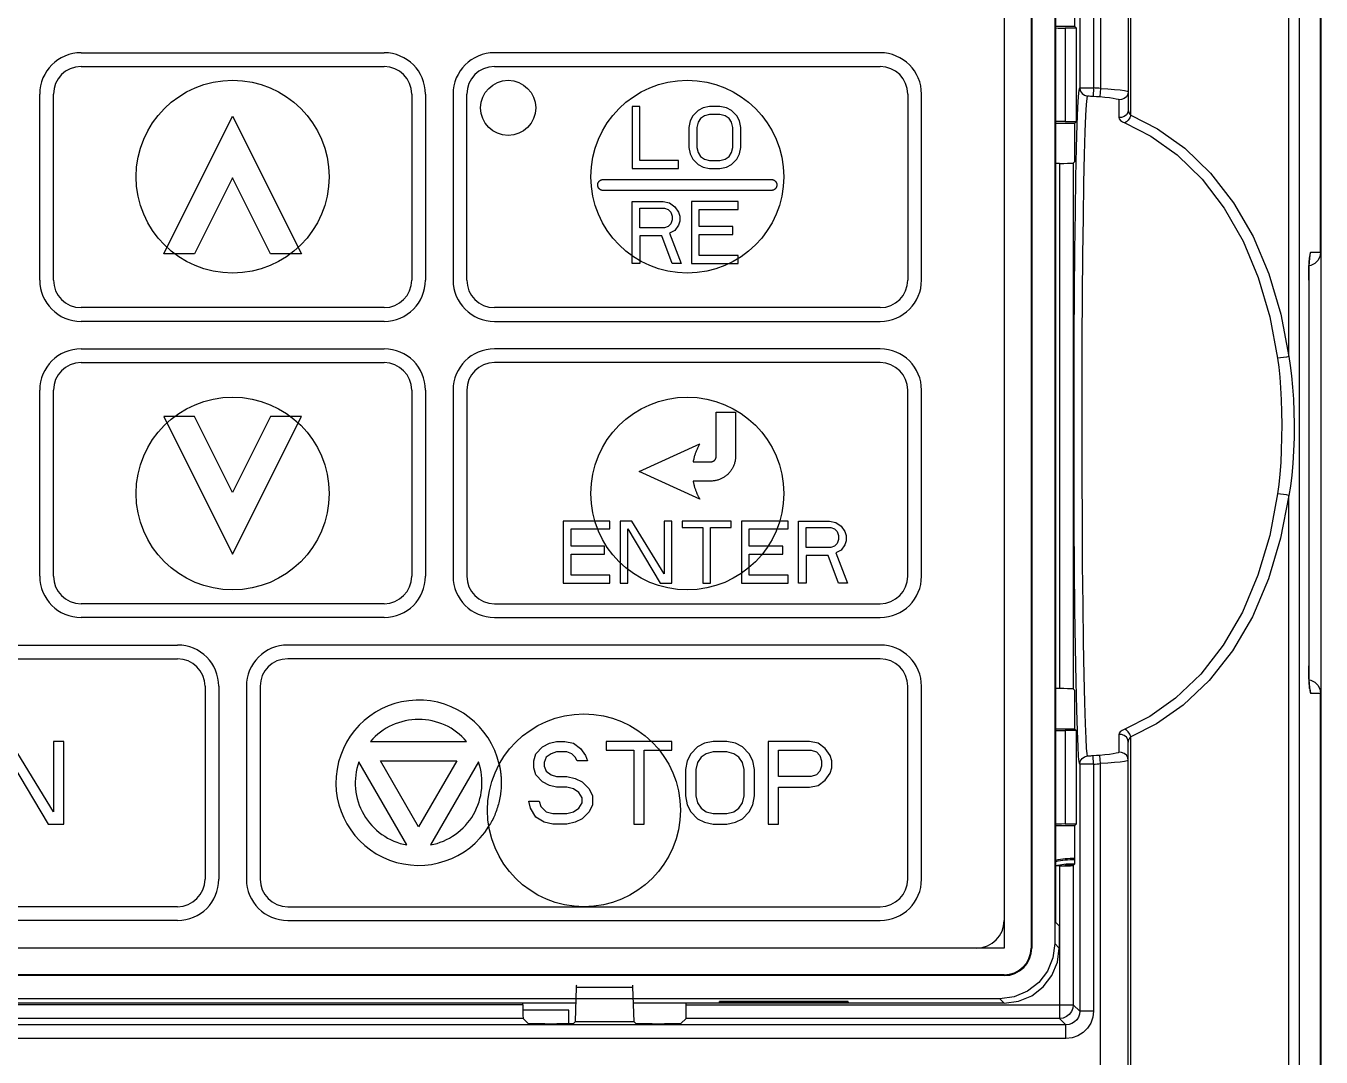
# Model space of a CAD drawing. Header units: inches. Extents: x 187 to 137830, y 99 to 66837.
# Drawn here: x 3215.18 to 3258.42, y 27709.69 to 27744.13 of the extents above; entities that cross this region are included whole.
import ezdxf

# ---------------------------------------------------------------- set-up
doc = ezdxf.new("R2010")
doc.units = ezdxf.units.IN
doc.header["$MEASUREMENT"] = 0
doc.layers.add('ALL_CURVE', color=7, linetype='Continuous')

msp = doc.modelspace()

# ---------------------------------------------------------------- linework, layer by layer
at = {"color": 7, "linetype": 'Continuous'}
for p, q in [((3258.399, 27736.566), (3258.399, 27792.725)), ((3258.423, 27588.446), (3258.423, 27792.725)), ((3247.843, 27792.456), (3247.843, 27713.336)), ((3248.739, 27792.456), (3248.739, 27713.336)), ((3248.763, 27792.456), (3248.763, 27713.336)), ((3249.535, 27792.309), (3249.535, 27713.484)), ((3250.364, 27792.41), (3250.364, 27742.066)), ((3250.824, 27792.41), (3250.824, 27742.062)), ((3251.063, 27792.41), (3251.063, 27742.046)), ((3251.983, 27792.41), (3251.983, 27741.327)), ((3252.067, 27741.148), (3252.067, 27792.381)), ((3257.346, 27733.094), (3257.346, 27784.406)), ((3257.702, 27682.746), (3257.702, 27784.406)), ((3249.561, 27747.435), (3249.561, 27714.198)), ((3250.204, 27744.11), (3250.204, 27745.397)), ((3250.204, 27744.11), (3249.561, 27744.11)), ((3250.204, 27744.11), (3250.252, 27744.062)), ((3249.873, 27744.062), (3249.873, 27740.939)), ((3250.252, 27744.062), (3249.873, 27744.062)), ((3250.252, 27740.939), (3250.252, 27744.062)), ((3250.824, 27742.062), (3250.808, 27741.787)), ((3251.063, 27742.046), (3251.04, 27741.771)), ((3251.668, 27741.668), (3251.668, 27741.07)), ((3249.561, 27740.89), (3250.204, 27740.89)), ((3249.873, 27740.939), (3250.252, 27740.939)), ((3250.204, 27740.89), (3250.252, 27740.939)), ((3250.204, 27739.604), (3250.204, 27740.89)), ((3249.691, 27739.543), (3249.561, 27739.543)), ((3249.691, 27739.543), (3249.691, 27721.998)), ((3250.151, 27739.55), (3250.204, 27739.604)), ((3250.151, 27739.55), (3250.151, 27721.99)), ((3258.423, 27737.486), (3258.399, 27737.485)), ((3258.399, 27736.566), (3258.074, 27736.566)), ((3258.025, 27736.248), (3258.017, 27736.104)), ((3258.009, 27735.646), (3258.009, 27722.766)), ((3258.009, 27735.646), (3258.009, 27722.766)), ((3258.009, 27735.646), (3258.009, 27735.646)), ((3257.346, 27682.746), (3257.346, 27728.447)), ((3258.009, 27722.766), (3258.009, 27722.766)), ((3258.017, 27722.306), (3258.025, 27722.164)), ((3249.691, 27721.998), (3249.561, 27721.998)), ((3250.151, 27721.99), (3250.126, 27721.993)), ((3250.204, 27721.937), (3250.151, 27721.99)), ((3250.204, 27720.65), (3250.204, 27721.937)), ((3258.074, 27721.846), (3258.399, 27721.846)), ((3258.399, 27682.746), (3258.399, 27721.846)), ((3258.423, 27720.926), (3258.399, 27720.928)), ((3250.204, 27720.65), (3249.561, 27720.65)), ((3249.873, 27720.602), (3249.873, 27717.479)), ((3250.252, 27720.602), (3249.873, 27720.602)), ((3250.204, 27720.65), (3250.252, 27720.602)), ((3250.252, 27717.479), (3250.252, 27720.602)), ((3251.668, 27720.471), (3251.668, 27719.873)), ((3252.067, 27682.746), (3252.067, 27720.393)), ((3251.983, 27682.746), (3251.983, 27720.214)), ((3250.364, 27719.475), (3250.364, 27711.229)), ((3250.824, 27719.478), (3250.808, 27719.754)), ((3250.824, 27719.478), (3250.824, 27711.229)), ((3251.063, 27719.495), (3251.04, 27719.77)), ((3251.063, 27682.32), (3251.063, 27719.495)), ((3249.561, 27717.43), (3250.204, 27717.43)), ((3249.873, 27717.479), (3250.252, 27717.479)), ((3250.204, 27717.43), (3250.252, 27717.479)), ((3250.204, 27716.144), (3250.204, 27717.43)), ((3249.691, 27716.083), (3249.561, 27716.083)), ((3249.691, 27716.083), (3249.691, 27710.983)), ((3250.151, 27716.09), (3250.204, 27716.144)), ((3250.151, 27716.09), (3250.151, 27711.442)), ((3249.683, 27714.076), (3249.561, 27714.198)), ((3249.683, 27714.076), (3249.683, 27713.336)), ((3249.683, 27713.336), (3249.535, 27713.484)), ((3247.843, 27713.336), (3196.323, 27713.336)), ((3248.739, 27713.336), (3248.763, 27713.336)), ((3247.843, 27712.441), (3196.323, 27712.441)), ((3247.843, 27712.416), (3196.323, 27712.416)), ((3247.843, 27712.416), (3247.843, 27712.441)), ((3233.531, 27710.878), (3233.566, 27712.033)), ((3233.566, 27712.033), (3235.439, 27712.033)), ((3235.439, 27712.033), (3235.474, 27710.878)), ((3247.695, 27711.644), (3196.47, 27711.644)), ((3210.615, 27711.5), (3233.55, 27711.5)), ((3231.775, 27711.442), (3212.391, 27711.442)), ((3231.775, 27711.442), (3231.775, 27711.5)), ((3233.307, 27711.266), (3231.775, 27711.266)), ((3233.307, 27710.804), (3233.307, 27711.266)), ((3235.455, 27711.5), (3245.628, 27711.5)), ((3237.231, 27711.442), (3237.231, 27711.5)), ((3237.231, 27711.442), (3250.151, 27711.442)), ((3238.333, 27711.512), (3238.337, 27711.554)), ((3242.632, 27711.512), (3238.333, 27711.512)), ((3242.63, 27711.554), (3238.335, 27711.554)), ((3242.628, 27711.554), (3242.632, 27711.512)), ((3245.631, 27711.496), (3245.631, 27711.5)), ((3247.843, 27711.496), (3245.631, 27711.496)), ((3247.695, 27711.644), (3247.843, 27711.496)), ((3250.364, 27711.229), (3250.151, 27711.442)), ((3250.824, 27711.229), (3250.364, 27711.229)), ((3231.783, 27710.983), (3212.383, 27710.983)), ((3231.955, 27710.81), (3231.783, 27710.983)), ((3232.507, 27710.801), (3232.912, 27710.801)), ((3233.531, 27710.878), (3233.464, 27710.81)), ((3233.531, 27710.878), (3235.474, 27710.878)), ((3235.542, 27710.81), (3235.474, 27710.878)), ((3236.094, 27710.801), (3236.499, 27710.801)), ((3237.223, 27710.983), (3237.05, 27710.81)), ((3249.691, 27710.983), (3237.223, 27710.983)), ((3249.904, 27710.769), (3249.691, 27710.983)), ((3249.904, 27710.769), (3192.881, 27710.769)), ((3249.904, 27710.309), (3249.904, 27710.769)), ((3249.904, 27710.309), (3192.881, 27710.309))]:
    msp.add_line(p, q, dxfattribs=at)
for points in [[(3249.561, 27744.064), (3249.643, 27744.063), (3249.754, 27744.063), (3249.873, 27744.062)], [(3250.283, 27740.841), (3250.305, 27741.404), (3250.327, 27741.773), (3250.347, 27741.982), (3250.364, 27742.066)], [(3250.364, 27742.066), (3250.382, 27742.068), (3250.429, 27742.068), (3250.502, 27742.068), (3250.597, 27742.067), (3250.707, 27742.065), (3250.824, 27742.062)], [(3250.364, 27742.066), (3250.384, 27741.964), (3250.441, 27741.876), (3250.526, 27741.815), (3250.628, 27741.791)], [(3251.063, 27742.046), (3251.301, 27742.03), (3251.522, 27742.012), (3251.713, 27741.993), (3251.859, 27741.974), (3251.951, 27741.956), (3251.983, 27741.94)], [(3251.983, 27741.94), (3251.967, 27741.848), (3251.921, 27741.766), (3251.85, 27741.705), (3251.762, 27741.671), (3251.668, 27741.668)], [(3250.628, 27719.75), (3250.612, 27719.825), (3250.594, 27720.006), (3250.574, 27720.329), (3250.553, 27720.828), (3250.531, 27721.531), (3250.509, 27722.451), (3250.49, 27723.555), (3250.474, 27724.793), (3250.461, 27726.138), (3250.452, 27727.576), (3250.446, 27729.079), (3250.443, 27730.614), (3250.445, 27732.152), (3250.45, 27733.664), (3250.459, 27735.118), (3250.471, 27736.485), (3250.487, 27737.744), (3250.505, 27738.877), (3250.526, 27739.839), (3250.548, 27740.595), (3250.57, 27741.144), (3250.592, 27741.505), (3250.611, 27741.708), (3250.628, 27741.791)], [(3250.628, 27741.791), (3250.635, 27741.792), (3250.653, 27741.793), (3250.682, 27741.793), (3250.719, 27741.791), (3250.762, 27741.79), (3250.808, 27741.787)], [(3250.808, 27741.787), (3250.924, 27741.779), (3251.04, 27741.771)], [(3251.04, 27741.771), (3251.203, 27741.756), (3251.354, 27741.738), (3251.484, 27741.719), (3251.584, 27741.7), (3251.647, 27741.683), (3251.668, 27741.668)], [(3251.983, 27741.327), (3251.967, 27741.24), (3251.921, 27741.163), (3251.85, 27741.105), (3251.762, 27741.073), (3251.668, 27741.07)], [(3251.668, 27741.07), (3251.684, 27741.025), (3251.729, 27740.978), (3251.795, 27740.933), (3251.874, 27740.895)], [(3252.067, 27741.148), (3252.032, 27741.062), (3251.985, 27740.986), (3251.93, 27740.928), (3251.874, 27740.895)], [(3251.983, 27741.327), (3251.989, 27741.281), (3252.007, 27741.233), (3252.035, 27741.187), (3252.067, 27741.148)], [(3252.067, 27741.148), (3252.963, 27740.691), (3253.873, 27740.048), (3254.735, 27739.218), (3255.5, 27738.228), (3256.15, 27737.098), (3256.677, 27735.849), (3257.076, 27734.504), (3257.346, 27733.094)], [(3249.873, 27740.939), (3249.754, 27740.938), (3249.643, 27740.938), (3249.561, 27740.936)], [(3250.287, 27720.58), (3250.264, 27721.3), (3250.243, 27722.242), (3250.223, 27723.375), (3250.206, 27724.643), (3250.193, 27726.022), (3250.183, 27727.496), (3250.177, 27729.037), (3250.175, 27730.61), (3250.176, 27732.187), (3250.182, 27733.736), (3250.191, 27735.227), (3250.203, 27736.628), (3250.219, 27737.919), (3250.238, 27739.08), (3250.26, 27740.066), (3250.283, 27740.841)], [(3251.874, 27740.895), (3252.739, 27740.449), (3253.617, 27739.822), (3254.45, 27739.012), (3255.188, 27738.047), (3255.816, 27736.944), (3256.325, 27735.725), (3256.711, 27734.413), (3256.971, 27733.037)], [(3249.691, 27739.543), (3249.831, 27739.543), (3249.958, 27739.544), (3250.06, 27739.546), (3250.126, 27739.548), (3250.151, 27739.55)], [(3258.009, 27735.646), (3258.01, 27735.814), (3258.013, 27735.958), (3258.018, 27736.083), (3258.022, 27736.189), (3258.028, 27736.274), (3258.033, 27736.34), (3258.038, 27736.388), (3258.042, 27736.416), (3258.043, 27736.423)], [(3258.399, 27736.566), (3258.376, 27736.424), (3258.311, 27736.296), (3258.209, 27736.194), (3258.08, 27736.129), (3258.019, 27736.119)], [(3258.074, 27736.566), (3258.058, 27736.541), (3258.045, 27736.472), (3258.034, 27736.372), (3258.025, 27736.248)], [(3258.041, 27736.404), (3258.051, 27736.424), (3258.074, 27736.566)], [(3258.017, 27736.104), (3258.012, 27735.952), (3258.01, 27735.798), (3258.009, 27735.646)], [(3257.346, 27733.094), (3257.264, 27733.073), (3257.164, 27733.054), (3257.062, 27733.042), (3256.971, 27733.037)], [(3256.971, 27733.037), (3257.009, 27732.737), (3257.043, 27732.403), (3257.07, 27732.04), (3257.091, 27731.65), (3257.104, 27731.239), (3257.109, 27730.815), (3257.106, 27730.385), (3257.094, 27729.961), (3257.073, 27729.552), (3257.045, 27729.166), (3257.01, 27728.814), (3256.971, 27728.504)], [(3257.346, 27733.094), (3257.395, 27732.786), (3257.438, 27732.444), (3257.473, 27732.071), (3257.5, 27731.672), (3257.516, 27731.251), (3257.523, 27730.816), (3257.519, 27730.376), (3257.503, 27729.941), (3257.477, 27729.521), (3257.441, 27729.126), (3257.396, 27728.765), (3257.346, 27728.447)], [(3256.971, 27728.504), (3256.707, 27727.113), (3256.315, 27725.788), (3255.797, 27724.557), (3255.157, 27723.447), (3254.405, 27722.479), (3253.565, 27721.676), (3252.706, 27721.072), (3251.874, 27720.646)], [(3257.346, 27728.447), (3257.072, 27727.021), (3256.666, 27725.663), (3256.13, 27724.402), (3255.467, 27723.264), (3254.689, 27722.272), (3253.818, 27721.448), (3252.928, 27720.829), (3252.067, 27720.393)], [(3257.346, 27728.447), (3257.264, 27728.468), (3257.164, 27728.486), (3257.062, 27728.499), (3256.971, 27728.504)], [(3258.009, 27722.766), (3258.01, 27722.613), (3258.012, 27722.459), (3258.017, 27722.306)], [(3258.044, 27721.989), (3258.044, 27721.989), (3258.041, 27722.006), (3258.037, 27722.041), (3258.031, 27722.093), (3258.026, 27722.163), (3258.021, 27722.25), (3258.017, 27722.355), (3258.013, 27722.48), (3258.01, 27722.621), (3258.009, 27722.766)], [(3258.019, 27722.294), (3258.08, 27722.284), (3258.209, 27722.218), (3258.311, 27722.117), (3258.376, 27721.988), (3258.399, 27721.846)], [(3258.025, 27722.164), (3258.034, 27722.041), (3258.045, 27721.941), (3258.058, 27721.872), (3258.074, 27721.846)], [(3250.126, 27721.993), (3250.06, 27721.995), (3249.958, 27721.997), (3249.831, 27721.998), (3249.691, 27721.998)], [(3258.041, 27722.009), (3258.051, 27721.989), (3258.074, 27721.846)], [(3249.561, 27720.604), (3249.643, 27720.603), (3249.754, 27720.603), (3249.873, 27720.602)], [(3250.364, 27719.475), (3250.348, 27719.551), (3250.329, 27719.737), (3250.309, 27720.068), (3250.287, 27720.58)], [(3251.874, 27720.646), (3251.784, 27720.601), (3251.718, 27720.554), (3251.68, 27720.509), (3251.668, 27720.471)], [(3251.983, 27720.214), (3251.967, 27720.301), (3251.921, 27720.378), (3251.85, 27720.436), (3251.762, 27720.468), (3251.668, 27720.471)], [(3252.067, 27720.393), (3252.032, 27720.479), (3251.985, 27720.555), (3251.93, 27720.613), (3251.874, 27720.646)], [(3252.067, 27720.393), (3252.03, 27720.347), (3252.003, 27720.298), (3251.987, 27720.253), (3251.983, 27720.214)], [(3251.668, 27719.873), (3251.647, 27719.858), (3251.584, 27719.841), (3251.484, 27719.822), (3251.354, 27719.803), (3251.203, 27719.785), (3251.04, 27719.77)], [(3251.983, 27719.601), (3251.967, 27719.693), (3251.921, 27719.775), (3251.85, 27719.836), (3251.762, 27719.87), (3251.668, 27719.873)], [(3250.364, 27719.475), (3250.384, 27719.577), (3250.441, 27719.665), (3250.526, 27719.726), (3250.628, 27719.75)], [(3250.824, 27719.478), (3250.707, 27719.476), (3250.597, 27719.474), (3250.502, 27719.473), (3250.429, 27719.472), (3250.382, 27719.473), (3250.364, 27719.475)], [(3250.808, 27719.754), (3250.762, 27719.751), (3250.719, 27719.749), (3250.682, 27719.748), (3250.653, 27719.748), (3250.635, 27719.749), (3250.628, 27719.75)], [(3251.04, 27719.77), (3250.924, 27719.761), (3250.808, 27719.754)], [(3251.983, 27719.601), (3251.951, 27719.585), (3251.859, 27719.567), (3251.713, 27719.548), (3251.523, 27719.529), (3251.301, 27719.511), (3251.063, 27719.495)], [(3249.873, 27717.479), (3249.754, 27717.478), (3249.643, 27717.478), (3249.561, 27717.476)], [(3249.691, 27716.083), (3249.831, 27716.083), (3249.958, 27716.084), (3250.06, 27716.086), (3250.126, 27716.088), (3250.151, 27716.09)], [(3249.535, 27713.484), (3249.472, 27713.006), (3249.288, 27712.563), (3248.996, 27712.183), (3248.616, 27711.891), (3248.173, 27711.707), (3247.695, 27711.644)], [(3247.843, 27711.496), (3248.319, 27711.559), (3248.763, 27711.743), (3249.144, 27712.035), (3249.436, 27712.416), (3249.62, 27712.86), (3249.683, 27713.336)], [(3233.566, 27712.033), (3233.567, 27712.067), (3233.569, 27712.087), (3233.57, 27712.094)], [(3235.435, 27712.094), (3235.437, 27712.087), (3235.438, 27712.067), (3235.439, 27712.033)], [(3231.775, 27711.442), (3231.775, 27711.302), (3231.776, 27711.175), (3231.778, 27711.073), (3231.78, 27711.007), (3231.783, 27710.983)], [(3237.223, 27710.983), (3237.225, 27711.007), (3237.227, 27711.073), (3237.229, 27711.175), (3237.23, 27711.302), (3237.231, 27711.442)], [(3250.151, 27711.442), (3250.135, 27711.323), (3250.089, 27711.213), (3250.016, 27711.117), (3249.921, 27711.044), (3249.81, 27710.998), (3249.691, 27710.983)], [(3250.364, 27711.229), (3250.353, 27711.126), (3250.319, 27711.029), (3250.264, 27710.942), (3250.191, 27710.869), (3250.104, 27710.814), (3250.007, 27710.78), (3249.904, 27710.769)], [(3250.824, 27711.229), (3250.801, 27711.023), (3250.733, 27710.829), (3250.623, 27710.655), (3250.478, 27710.509), (3250.304, 27710.4), (3250.11, 27710.332), (3249.904, 27710.309)], [(3232.507, 27710.801), (3232.338, 27710.801), (3232.185, 27710.803), (3232.064, 27710.805), (3231.984, 27710.807), (3231.955, 27710.81)], [(3233.464, 27710.81), (3233.434, 27710.807), (3233.355, 27710.805), (3233.233, 27710.803), (3233.08, 27710.801), (3232.912, 27710.801)], [(3236.094, 27710.801), (3235.925, 27710.801), (3235.772, 27710.803), (3235.65, 27710.805), (3235.571, 27710.807), (3235.542, 27710.81)], [(3237.05, 27710.81), (3237.021, 27710.807), (3236.942, 27710.805), (3236.82, 27710.803), (3236.667, 27710.801), (3236.499, 27710.801)]]:
    msp.add_lwpolyline(points, dxfattribs=at)
for centre in [(3222.083, 27739.096), (3237.263, 27739.096), (3222.083, 27728.516), (3237.263, 27728.516), (3233.813, 27717.936)]:
    msp.add_circle(centre, 3.22, dxfattribs=at)
for centre, radius, start, end in [((3250.143, 27730.77), 11.313, 85.3353, 86.5455), ((3250.143, 27730.77), 11.313, 273.4545, 274.6647), ((3250.143, 27713.566), 2.76, 88.7312, 102.2094), ((3250.143, 27713.566), 2.714, 88.7097, 102.4205), ((3250.143, 27713.566), 2.576, 88.8043, 101.5913), ((3250.143, 27713.566), 2.535, 89.8165, 96.127), ((3246.923, 27714.256), 0.92, 270, 0), ((3247.843, 27713.336), 0.896, 270, 0), ((3247.843, 27713.336), 0.92, 270, 0)]:
    msp.add_arc(centre, radius, start, end, dxfattribs=at)
at = {"layer": 'ALL_CURVE', "linetype": 'Continuous'}
for p, q in [((3217.023, 27743.236), (3227.143, 27743.236)), ((3243.703, 27743.236), (3230.823, 27743.236)), ((3217.023, 27742.776), (3227.143, 27742.776)), ((3230.823, 27742.776), (3243.703, 27742.776)), ((3215.643, 27735.646), (3215.643, 27741.856)), ((3216.103, 27735.646), (3216.103, 27741.856)), ((3228.063, 27741.856), (3228.063, 27735.646)), ((3228.523, 27741.856), (3228.523, 27735.646)), ((3229.443, 27741.856), (3229.443, 27735.646)), ((3229.903, 27735.646), (3229.903, 27741.856)), ((3244.623, 27741.856), (3244.623, 27735.646)), ((3245.083, 27735.646), (3245.083, 27741.856)), ((3219.783, 27736.52), (3222.083, 27741.12)), ((3222.083, 27741.12), (3224.383, 27736.52)), ((3235.423, 27741.442), (3235.423, 27739.372)), ((3235.681, 27741.442), (3235.423, 27741.442)), ((3235.681, 27739.637), (3235.681, 27741.442)), ((3237.45, 27741.134), (3237.363, 27740.958)), ((3237.622, 27741.31), (3237.45, 27741.134)), ((3237.795, 27741.398), (3237.622, 27741.31)), ((3237.838, 27741.134), (3237.708, 27741.046)), ((3238.01, 27741.442), (3237.795, 27741.398)), ((3238.01, 27741.178), (3237.838, 27741.134)), ((3238.355, 27741.442), (3238.01, 27741.442)), ((3238.355, 27741.178), (3238.01, 27741.178)), ((3238.571, 27741.398), (3238.355, 27741.442)), ((3238.528, 27741.134), (3238.355, 27741.178)), ((3238.657, 27741.046), (3238.528, 27741.134)), ((3238.743, 27741.31), (3238.571, 27741.398)), ((3238.916, 27741.134), (3238.743, 27741.31)), ((3239.002, 27740.958), (3238.916, 27741.134)), ((3237.363, 27740.958), (3237.32, 27740.738)), ((3237.32, 27740.738), (3237.32, 27740.077)), ((3237.622, 27740.914), (3237.579, 27740.738)), ((3237.579, 27740.738), (3237.579, 27740.077)), ((3237.708, 27741.046), (3237.622, 27740.914)), ((3238.743, 27740.914), (3238.657, 27741.046)), ((3238.786, 27740.738), (3238.743, 27740.914)), ((3238.786, 27740.077), (3238.786, 27740.738)), ((3239.045, 27740.738), (3239.002, 27740.958)), ((3239.045, 27740.077), (3239.045, 27740.738)), ((3237.32, 27740.077), (3237.363, 27739.857)), ((3237.363, 27739.857), (3237.45, 27739.681)), ((3237.579, 27740.077), (3237.622, 27739.901)), ((3237.622, 27739.901), (3237.708, 27739.769)), ((3237.708, 27739.769), (3237.838, 27739.681)), ((3238.528, 27739.681), (3238.657, 27739.769)), ((3238.657, 27739.769), (3238.743, 27739.901)), ((3238.743, 27739.901), (3238.786, 27740.077)), ((3238.916, 27739.681), (3239.002, 27739.857)), ((3239.002, 27739.857), (3239.045, 27740.077)), ((3235.423, 27739.372), (3236.975, 27739.372)), ((3236.975, 27739.637), (3235.681, 27739.637)), ((3236.975, 27739.372), (3236.975, 27739.637)), ((3237.45, 27739.681), (3237.622, 27739.505)), ((3237.622, 27739.505), (3237.795, 27739.416)), ((3237.795, 27739.416), (3238.01, 27739.372)), ((3237.838, 27739.681), (3238.01, 27739.637)), ((3238.01, 27739.637), (3238.355, 27739.637)), ((3238.01, 27739.372), (3238.355, 27739.372)), ((3238.355, 27739.637), (3238.528, 27739.681)), ((3238.355, 27739.372), (3238.571, 27739.416)), ((3238.571, 27739.416), (3238.743, 27739.505)), ((3238.743, 27739.505), (3238.916, 27739.681)), ((3222.083, 27739.063), (3220.811, 27736.52)), ((3223.354, 27736.52), (3222.083, 27739.063)), ((3234.457, 27739.004), (3240.069, 27739.004)), ((3240.069, 27738.636), (3234.457, 27738.636)), ((3235.423, 27736.198), (3235.423, 27738.268)), ((3235.423, 27738.268), (3236.458, 27738.268)), ((3235.681, 27737.388), (3235.681, 27738.048)), ((3235.681, 27738.048), (3236.501, 27738.048)), ((3236.458, 27738.268), (3236.673, 27738.224)), ((3236.501, 27738.048), (3236.63, 27738.004)), ((3236.673, 27738.224), (3236.846, 27738.092)), ((3236.846, 27738.092), (3236.975, 27737.916)), ((3237.406, 27738.268), (3237.406, 27736.198)), ((3238.959, 27738.268), (3237.406, 27738.268)), ((3238.959, 27738.004), (3238.959, 27738.268)), ((3236.63, 27738.004), (3236.716, 27737.916)), ((3236.716, 27737.916), (3236.76, 27737.784)), ((3236.76, 27737.652), (3236.716, 27737.52)), ((3236.76, 27737.784), (3236.76, 27737.652)), ((3236.975, 27737.916), (3237.018, 27737.784)), ((3237.018, 27737.608), (3236.975, 27737.476)), ((3237.018, 27737.784), (3237.018, 27737.608)), ((3237.665, 27737.432), (3237.665, 27738.004)), ((3237.665, 27738.004), (3238.959, 27738.004)), ((3236.501, 27737.388), (3235.681, 27737.388)), ((3236.63, 27737.432), (3236.501, 27737.388)), ((3236.716, 27737.52), (3236.63, 27737.432)), ((3236.846, 27737.299), (3236.673, 27737.211)), ((3236.673, 27737.211), (3237.061, 27736.198)), ((3236.975, 27737.476), (3236.846, 27737.299)), ((3238.786, 27737.432), (3237.665, 27737.432)), ((3237.665, 27736.463), (3237.665, 27737.167)), ((3237.665, 27737.167), (3238.786, 27737.167)), ((3238.786, 27737.167), (3238.786, 27737.432)), ((3235.681, 27737.123), (3235.681, 27736.198)), ((3236.415, 27737.123), (3235.681, 27737.123)), ((3236.76, 27736.198), (3236.415, 27737.123)), ((3220.811, 27736.52), (3219.783, 27736.52)), ((3224.383, 27736.52), (3223.354, 27736.52)), ((3238.959, 27736.463), (3237.665, 27736.463)), ((3238.959, 27736.198), (3238.959, 27736.463)), ((3235.681, 27736.198), (3235.423, 27736.198)), ((3237.061, 27736.198), (3236.76, 27736.198)), ((3237.406, 27736.198), (3238.959, 27736.198)), ((3227.143, 27734.726), (3217.023, 27734.726)), ((3243.703, 27734.726), (3230.823, 27734.726)), ((3227.143, 27734.266), (3217.023, 27734.266)), ((3230.823, 27734.266), (3243.703, 27734.266)), ((3217.023, 27733.346), (3227.143, 27733.346)), ((3243.703, 27733.346), (3230.823, 27733.346)), ((3217.023, 27732.886), (3227.143, 27732.886)), ((3243.703, 27732.886), (3230.823, 27732.886)), ((3215.643, 27725.756), (3215.643, 27731.966)), ((3216.103, 27725.756), (3216.103, 27731.966)), ((3228.063, 27731.966), (3228.063, 27725.756)), ((3228.523, 27731.966), (3228.523, 27725.756)), ((3229.443, 27731.966), (3229.443, 27725.756)), ((3229.903, 27731.966), (3229.903, 27725.756)), ((3244.623, 27725.756), (3244.623, 27731.966)), ((3245.083, 27725.756), (3245.083, 27731.966)), ((3238.229, 27729.758), (3238.229, 27731.23)), ((3238.229, 27731.23), (3238.873, 27731.23)), ((3238.873, 27731.23), (3238.873, 27729.758)), ((3219.783, 27731.092), (3222.083, 27726.492)), ((3220.811, 27731.092), (3219.783, 27731.092)), ((3222.083, 27728.55), (3220.811, 27731.092)), ((3223.354, 27731.092), (3222.083, 27728.55)), ((3222.083, 27726.492), (3224.383, 27731.092)), ((3224.383, 27731.092), (3223.354, 27731.092)), ((3235.653, 27729.252), (3237.677, 27730.172)), ((3237.459, 27729.574), (3238.045, 27729.574)), ((3237.677, 27728.332), (3235.653, 27729.252)), ((3238.045, 27728.93), (3237.459, 27728.93)), ((3233.123, 27727.596), (3233.123, 27725.526)), ((3234.675, 27727.596), (3233.123, 27727.596)), ((3233.381, 27726.76), (3233.381, 27727.332)), ((3233.381, 27727.332), (3234.675, 27727.332)), ((3234.675, 27727.332), (3234.675, 27727.596)), ((3235.02, 27727.596), (3235.02, 27725.526)), ((3235.408, 27727.596), (3235.02, 27727.596)), ((3235.279, 27725.526), (3235.279, 27727.332)), ((3235.279, 27727.332), (3236.357, 27725.526)), ((3236.486, 27725.835), (3235.408, 27727.596)), ((3236.486, 27727.596), (3236.486, 27725.835)), ((3236.745, 27727.596), (3236.486, 27727.596)), ((3236.745, 27725.526), (3236.745, 27727.596)), ((3237.09, 27727.596), (3237.09, 27727.376)), ((3238.729, 27727.596), (3237.09, 27727.596)), ((3237.09, 27727.376), (3237.78, 27727.376)), ((3237.78, 27727.376), (3237.78, 27725.526)), ((3238.039, 27725.526), (3238.039, 27727.376)), ((3238.039, 27727.376), (3238.729, 27727.376)), ((3238.729, 27727.376), (3238.729, 27727.596)), ((3239.074, 27727.596), (3239.074, 27725.526)), ((3240.626, 27727.596), (3239.074, 27727.596)), ((3239.333, 27726.76), (3239.333, 27727.332)), ((3239.333, 27727.332), (3240.626, 27727.332)), ((3240.626, 27727.332), (3240.626, 27727.596)), ((3240.971, 27725.526), (3240.971, 27727.596)), ((3240.971, 27727.596), (3242.006, 27727.596)), ((3241.23, 27726.716), (3241.23, 27727.376)), ((3241.23, 27727.376), (3242.05, 27727.376)), ((3242.006, 27727.596), (3242.222, 27727.552)), ((3242.05, 27727.376), (3242.179, 27727.332)), ((3242.179, 27727.332), (3242.265, 27727.244)), ((3242.222, 27727.552), (3242.395, 27727.42)), ((3242.265, 27727.244), (3242.308, 27727.112)), ((3242.395, 27727.42), (3242.524, 27727.244)), ((3242.524, 27727.244), (3242.567, 27727.112)), ((3242.265, 27726.848), (3242.179, 27726.76)), ((3242.308, 27726.98), (3242.265, 27726.848)), ((3242.308, 27727.112), (3242.308, 27726.98)), ((3242.524, 27726.804), (3242.395, 27726.627)), ((3242.567, 27726.936), (3242.524, 27726.804)), ((3242.567, 27727.112), (3242.567, 27726.936)), ((3234.503, 27726.76), (3233.381, 27726.76)), ((3233.381, 27725.791), (3233.381, 27726.495)), ((3233.381, 27726.495), (3234.503, 27726.495)), ((3234.503, 27726.495), (3234.503, 27726.76)), ((3240.454, 27726.76), (3239.333, 27726.76)), ((3239.333, 27725.791), (3239.333, 27726.495)), ((3239.333, 27726.495), (3240.454, 27726.495)), ((3240.454, 27726.495), (3240.454, 27726.76)), ((3242.05, 27726.716), (3241.23, 27726.716)), ((3241.23, 27726.451), (3241.23, 27725.526)), ((3241.963, 27726.451), (3241.23, 27726.451)), ((3242.308, 27725.526), (3241.963, 27726.451)), ((3242.179, 27726.76), (3242.05, 27726.716)), ((3242.395, 27726.627), (3242.222, 27726.539)), ((3242.222, 27726.539), (3242.61, 27725.526)), ((3233.123, 27725.526), (3234.675, 27725.526)), ((3234.675, 27725.791), (3233.381, 27725.791)), ((3234.675, 27725.526), (3234.675, 27725.791)), ((3235.02, 27725.526), (3235.279, 27725.526)), ((3236.357, 27725.526), (3236.745, 27725.526)), ((3237.78, 27725.526), (3238.039, 27725.526)), ((3239.074, 27725.526), (3240.626, 27725.526)), ((3240.626, 27725.791), (3239.333, 27725.791)), ((3240.626, 27725.526), (3240.626, 27725.791)), ((3241.23, 27725.526), (3240.971, 27725.526)), ((3242.61, 27725.526), (3242.308, 27725.526)), ((3227.143, 27724.836), (3217.023, 27724.836)), ((3230.823, 27724.836), (3243.703, 27724.836)), ((3227.143, 27724.376), (3217.023, 27724.376)), ((3230.823, 27724.376), (3243.703, 27724.376)), ((3200.463, 27723.456), (3220.243, 27723.456)), ((3243.703, 27723.456), (3223.923, 27723.456)), ((3200.463, 27722.996), (3220.243, 27722.996)), ((3243.703, 27722.996), (3223.923, 27722.996)), ((3221.163, 27722.076), (3221.163, 27715.636)), ((3221.623, 27722.076), (3221.623, 27715.636)), ((3222.543, 27722.076), (3222.543, 27715.636)), ((3223.003, 27722.076), (3223.003, 27715.636)), ((3244.623, 27715.636), (3244.623, 27722.076)), ((3245.083, 27715.636), (3245.083, 27722.076)), ((3214.493, 27719.884), (3215.93, 27717.476)), ((3216.103, 27717.887), (3214.665, 27720.236)), ((3216.103, 27720.236), (3216.103, 27717.887)), ((3216.448, 27720.236), (3216.103, 27720.236)), ((3216.448, 27717.476), (3216.448, 27720.236)), ((3226.689, 27720.236), (3229.897, 27720.236)), ((3232.203, 27719.825), (3232.433, 27720.06)), ((3232.433, 27720.06), (3232.663, 27720.178)), ((3232.663, 27720.178), (3232.893, 27720.236)), ((3232.893, 27719.884), (3232.72, 27719.825)), ((3232.893, 27720.236), (3233.18, 27720.236)), ((3233.238, 27719.884), (3232.893, 27719.884)), ((3233.18, 27720.236), (3233.468, 27720.178)), ((3233.41, 27719.825), (3233.238, 27719.884)), ((3233.468, 27720.178), (3233.698, 27720.002)), ((3233.698, 27720.002), (3233.87, 27719.767)), ((3234.56, 27720.236), (3234.56, 27719.943)), ((3236.745, 27720.236), (3234.56, 27720.236)), ((3234.56, 27719.943), (3235.48, 27719.943)), ((3235.48, 27719.943), (3235.48, 27717.476)), ((3235.825, 27717.476), (3235.825, 27719.943)), ((3235.825, 27719.943), (3236.745, 27719.943)), ((3236.745, 27719.943), (3236.745, 27720.236)), ((3237.608, 27720.06), (3237.378, 27719.825)), ((3237.838, 27720.178), (3237.608, 27720.06)), ((3238.125, 27720.236), (3237.838, 27720.178)), ((3238.125, 27719.884), (3237.895, 27719.825)), ((3238.585, 27720.236), (3238.125, 27720.236)), ((3238.585, 27719.884), (3238.125, 27719.884)), ((3238.873, 27720.178), (3238.585, 27720.236)), ((3238.815, 27719.825), (3238.585, 27719.884)), ((3239.103, 27720.06), (3238.873, 27720.178)), ((3239.333, 27719.825), (3239.103, 27720.06)), ((3239.965, 27720.236), (3239.965, 27717.476)), ((3241.345, 27720.236), (3239.965, 27720.236)), ((3240.31, 27719.062), (3240.31, 27719.943)), ((3240.31, 27719.943), (3241.403, 27719.943)), ((3241.633, 27720.178), (3241.345, 27720.236)), ((3241.403, 27719.943), (3241.575, 27719.884)), ((3241.575, 27719.884), (3241.69, 27719.767)), ((3241.863, 27720.002), (3241.633, 27720.178)), ((3242.035, 27719.767), (3241.863, 27720.002)), ((3227.9, 27716.777), (3226.295, 27719.556)), ((3228.293, 27717.384), (3227.018, 27719.592)), ((3227.018, 27719.592), (3229.567, 27719.592)), ((3229.567, 27719.592), (3228.293, 27717.384)), ((3230.29, 27719.556), (3228.686, 27716.777)), ((3232.145, 27719.59), (3232.203, 27719.825)), ((3232.145, 27719.356), (3232.145, 27719.59)), ((3232.548, 27719.708), (3232.49, 27719.532)), ((3232.49, 27719.532), (3232.49, 27719.414)), ((3232.72, 27719.825), (3232.548, 27719.708)), ((3233.525, 27719.708), (3233.41, 27719.825)), ((3233.583, 27719.59), (3233.525, 27719.708)), ((3233.928, 27719.59), (3233.583, 27719.59)), ((3233.87, 27719.767), (3233.928, 27719.59)), ((3237.263, 27719.59), (3237.205, 27719.297)), ((3237.378, 27719.825), (3237.263, 27719.59)), ((3237.608, 27719.532), (3237.55, 27719.297)), ((3237.723, 27719.708), (3237.608, 27719.532)), ((3237.895, 27719.825), (3237.723, 27719.708)), ((3238.988, 27719.708), (3238.815, 27719.825)), ((3239.103, 27719.532), (3238.988, 27719.708)), ((3239.16, 27719.297), (3239.103, 27719.532)), ((3239.448, 27719.59), (3239.333, 27719.825)), ((3239.505, 27719.297), (3239.448, 27719.59)), ((3241.69, 27719.767), (3241.748, 27719.59)), ((3241.748, 27719.59), (3241.748, 27719.414)), ((3242.093, 27719.59), (3242.035, 27719.767)), ((3242.093, 27719.356), (3242.093, 27719.59)), ((3232.203, 27719.121), (3232.145, 27719.356)), ((3232.433, 27718.886), (3232.203, 27719.121)), ((3232.49, 27719.414), (3232.548, 27719.238)), ((3232.548, 27719.238), (3232.72, 27719.121)), ((3232.72, 27719.121), (3232.893, 27719.062)), ((3232.893, 27719.062), (3233.238, 27719.062)), ((3233.238, 27719.062), (3233.525, 27719.003)), ((3233.525, 27719.003), (3233.755, 27718.886)), ((3237.205, 27719.297), (3237.205, 27718.416)), ((3237.55, 27719.297), (3237.55, 27718.416)), ((3239.16, 27718.416), (3239.16, 27719.297)), ((3239.505, 27718.416), (3239.505, 27719.297)), ((3241.403, 27719.062), (3240.31, 27719.062)), ((3241.575, 27719.121), (3241.403, 27719.062)), ((3241.69, 27719.238), (3241.575, 27719.121)), ((3241.748, 27719.414), (3241.69, 27719.238)), ((3241.863, 27718.944), (3242.035, 27719.179)), ((3242.035, 27719.179), (3242.093, 27719.356)), ((3232.663, 27718.768), (3232.433, 27718.886)), ((3232.893, 27718.71), (3232.663, 27718.768)), ((3233.238, 27718.71), (3232.893, 27718.71)), ((3233.468, 27718.651), (3233.238, 27718.71)), ((3233.64, 27718.533), (3233.468, 27718.651)), ((3233.755, 27718.886), (3233.985, 27718.651)), ((3233.985, 27718.651), (3234.1, 27718.416)), ((3240.31, 27717.476), (3240.31, 27718.71)), ((3240.31, 27718.71), (3241.345, 27718.71)), ((3241.345, 27718.71), (3241.633, 27718.768)), ((3241.633, 27718.768), (3241.863, 27718.944)), ((3232.03, 27718.005), (3231.973, 27718.24)), ((3231.973, 27718.24), (3232.318, 27718.24)), ((3232.318, 27718.24), (3232.375, 27718.064)), ((3233.755, 27718.357), (3233.64, 27718.533)), ((3233.64, 27718.005), (3233.755, 27718.181)), ((3233.755, 27718.181), (3233.755, 27718.357)), ((3234.1, 27718.416), (3234.1, 27718.122)), ((3237.205, 27718.416), (3237.263, 27718.122)), ((3237.55, 27718.416), (3237.608, 27718.181)), ((3237.608, 27718.181), (3237.723, 27718.005)), ((3238.988, 27718.005), (3239.103, 27718.181)), ((3239.103, 27718.181), (3239.16, 27718.416)), ((3239.448, 27718.122), (3239.505, 27718.416)), ((3232.203, 27717.711), (3232.03, 27718.005)), ((3232.49, 27717.535), (3232.203, 27717.711)), ((3232.375, 27718.064), (3232.548, 27717.887)), ((3232.548, 27717.887), (3232.778, 27717.829)), ((3232.778, 27717.829), (3233.238, 27717.829)), ((3233.238, 27717.829), (3233.468, 27717.887)), ((3233.468, 27717.887), (3233.64, 27718.005)), ((3233.985, 27717.887), (3233.755, 27717.653)), ((3234.1, 27718.122), (3233.985, 27717.887)), ((3237.263, 27718.122), (3237.378, 27717.887)), ((3237.378, 27717.887), (3237.608, 27717.653)), ((3237.723, 27718.005), (3237.895, 27717.887)), ((3237.895, 27717.887), (3238.125, 27717.829)), ((3238.125, 27717.829), (3238.585, 27717.829)), ((3238.585, 27717.829), (3238.815, 27717.887)), ((3238.815, 27717.887), (3238.988, 27718.005)), ((3239.103, 27717.653), (3239.333, 27717.887)), ((3239.333, 27717.887), (3239.448, 27718.122)), ((3215.93, 27717.476), (3216.448, 27717.476)), ((3232.778, 27717.476), (3232.49, 27717.535)), ((3233.238, 27717.476), (3232.778, 27717.476)), ((3233.525, 27717.535), (3233.238, 27717.476)), ((3233.755, 27717.653), (3233.525, 27717.535)), ((3235.48, 27717.476), (3235.825, 27717.476)), ((3237.608, 27717.653), (3237.838, 27717.535)), ((3237.838, 27717.535), (3238.125, 27717.476)), ((3238.125, 27717.476), (3238.585, 27717.476)), ((3238.585, 27717.476), (3238.873, 27717.535)), ((3238.873, 27717.535), (3239.103, 27717.653)), ((3239.965, 27717.476), (3240.31, 27717.476)), ((3220.243, 27714.716), (3200.463, 27714.716)), ((3223.923, 27714.716), (3243.703, 27714.716)), ((3220.243, 27714.256), (3200.463, 27714.256)), ((3223.923, 27714.256), (3243.703, 27714.256))]:
    msp.add_line(p, q, dxfattribs=at)
for points in [[(3234.457, 27738.636), (3234.449, 27738.637), (3234.441, 27738.637), (3234.434, 27738.638), (3234.426, 27738.639), (3234.419, 27738.64), (3234.412, 27738.642), (3234.405, 27738.644), (3234.398, 27738.646), (3234.391, 27738.649), (3234.384, 27738.651), (3234.377, 27738.654), (3234.371, 27738.658), (3234.364, 27738.661), (3234.358, 27738.665), (3234.352, 27738.669), (3234.346, 27738.673), (3234.341, 27738.677), (3234.335, 27738.682), (3234.33, 27738.687), (3234.325, 27738.692), (3234.32, 27738.697), (3234.316, 27738.702), (3234.312, 27738.707), (3234.307, 27738.713), (3234.304, 27738.718), (3234.3, 27738.724), (3234.296, 27738.73), (3234.293, 27738.736), (3234.29, 27738.742), (3234.288, 27738.748), (3234.285, 27738.754), (3234.283, 27738.76), (3234.281, 27738.766), (3234.279, 27738.772), (3234.277, 27738.778), (3234.276, 27738.785), (3234.275, 27738.792), (3234.274, 27738.799), (3234.273, 27738.806), (3234.273, 27738.813), (3234.273, 27738.82), (3234.273, 27738.827), (3234.273, 27738.834), (3234.274, 27738.841), (3234.275, 27738.847), (3234.276, 27738.854), (3234.277, 27738.86), (3234.278, 27738.866), (3234.28, 27738.873), (3234.282, 27738.879), (3234.284, 27738.885), (3234.286, 27738.89), (3234.289, 27738.896), (3234.292, 27738.902), (3234.294, 27738.907), (3234.297, 27738.912), (3234.301, 27738.919), (3234.305, 27738.925), (3234.31, 27738.931), (3234.315, 27738.937), (3234.32, 27738.943), (3234.325, 27738.949), (3234.33, 27738.954), (3234.336, 27738.959), (3234.341, 27738.963), (3234.345, 27738.967), (3234.35, 27738.971), (3234.355, 27738.974), (3234.361, 27738.977), (3234.366, 27738.981), (3234.372, 27738.984), (3234.377, 27738.986), (3234.383, 27738.989), (3234.389, 27738.992), (3234.394, 27738.994), (3234.399, 27738.995), (3234.405, 27738.997), (3234.41, 27738.998), (3234.416, 27739), (3234.421, 27739.001), (3234.427, 27739.002), (3234.433, 27739.003), (3234.438, 27739.004), (3234.444, 27739.004), (3234.451, 27739.004), (3234.457, 27739.004)], [(3240.069, 27739.004), (3240.074, 27739.004), (3240.079, 27739.004), (3240.084, 27739.004), (3240.09, 27739.003), (3240.097, 27739.002), (3240.103, 27739.001), (3240.11, 27739), (3240.117, 27738.998), (3240.123, 27738.996), (3240.13, 27738.994), (3240.136, 27738.991), (3240.143, 27738.989), (3240.149, 27738.986), (3240.155, 27738.983), (3240.161, 27738.979), (3240.167, 27738.976), (3240.173, 27738.972), (3240.179, 27738.968), (3240.185, 27738.963), (3240.19, 27738.958), (3240.196, 27738.954), (3240.201, 27738.949), (3240.205, 27738.943), (3240.21, 27738.938), (3240.214, 27738.933), (3240.219, 27738.927), (3240.223, 27738.921), (3240.226, 27738.915), (3240.23, 27738.91), (3240.233, 27738.904), (3240.236, 27738.897), (3240.239, 27738.891), (3240.241, 27738.885), (3240.243, 27738.878), (3240.245, 27738.872), (3240.247, 27738.865), (3240.249, 27738.859), (3240.25, 27738.852), (3240.251, 27738.845), (3240.252, 27738.838), (3240.252, 27738.831), (3240.253, 27738.824), (3240.253, 27738.818), (3240.252, 27738.811), (3240.252, 27738.804), (3240.251, 27738.797), (3240.25, 27738.79), (3240.249, 27738.784), (3240.247, 27738.777), (3240.246, 27738.77), (3240.244, 27738.764), (3240.242, 27738.757), (3240.239, 27738.751), (3240.236, 27738.745), (3240.234, 27738.739), (3240.23, 27738.733), (3240.227, 27738.727), (3240.224, 27738.721), (3240.22, 27738.715), (3240.216, 27738.71), (3240.212, 27738.705), (3240.207, 27738.699), (3240.203, 27738.694), (3240.198, 27738.69), (3240.193, 27738.685), (3240.188, 27738.68), (3240.183, 27738.676), (3240.177, 27738.672), (3240.172, 27738.668), (3240.166, 27738.664), (3240.16, 27738.661), (3240.154, 27738.657), (3240.148, 27738.654), (3240.141, 27738.651), (3240.134, 27738.649), (3240.127, 27738.646), (3240.12, 27738.644), (3240.113, 27738.642), (3240.106, 27738.64), (3240.098, 27738.639), (3240.091, 27738.638), (3240.084, 27738.637), (3240.076, 27738.637), (3240.069, 27738.636)], [(3237.677, 27730.172), (3237.663, 27730.148), (3237.65, 27730.124), (3237.637, 27730.099), (3237.624, 27730.075), (3237.612, 27730.05), (3237.6, 27730.026), (3237.589, 27730.001), (3237.578, 27729.976), (3237.568, 27729.952), (3237.558, 27729.927), (3237.549, 27729.902), (3237.54, 27729.877), (3237.531, 27729.853), (3237.522, 27729.828), (3237.514, 27729.803), (3237.507, 27729.778), (3237.498, 27729.749), (3237.491, 27729.72), (3237.483, 27729.691), (3237.476, 27729.662), (3237.47, 27729.633), (3237.464, 27729.604), (3237.459, 27729.574)], [(3238.873, 27729.758), (3238.872, 27729.734), (3238.871, 27729.71), (3238.869, 27729.686), (3238.867, 27729.663), (3238.864, 27729.639), (3238.86, 27729.615), (3238.856, 27729.592), (3238.85, 27729.565), (3238.843, 27729.538), (3238.835, 27729.512), (3238.826, 27729.485), (3238.817, 27729.46), (3238.806, 27729.434), (3238.795, 27729.409), (3238.783, 27729.384), (3238.771, 27729.36), (3238.757, 27729.337), (3238.743, 27729.313), (3238.728, 27729.291), (3238.712, 27729.269), (3238.696, 27729.247), (3238.679, 27729.226), (3238.661, 27729.206), (3238.643, 27729.186), (3238.624, 27729.167), (3238.604, 27729.148), (3238.584, 27729.13), (3238.564, 27729.113), (3238.543, 27729.097), (3238.521, 27729.081), (3238.499, 27729.066), (3238.476, 27729.052), (3238.453, 27729.038), (3238.43, 27729.025), (3238.406, 27729.013), (3238.382, 27729.002), (3238.357, 27728.992), (3238.333, 27728.982), (3238.308, 27728.973), (3238.282, 27728.965), (3238.257, 27728.958), (3238.231, 27728.952), (3238.205, 27728.946), (3238.179, 27728.941), (3238.152, 27728.937), (3238.125, 27728.934), (3238.099, 27728.932), (3238.072, 27728.931), (3238.045, 27728.93)], [(3238.045, 27729.574), (3238.051, 27729.575), (3238.056, 27729.575), (3238.062, 27729.575), (3238.068, 27729.576), (3238.074, 27729.577), (3238.08, 27729.578), (3238.086, 27729.579), (3238.091, 27729.58), (3238.097, 27729.582), (3238.103, 27729.584), (3238.108, 27729.586), (3238.114, 27729.588), (3238.119, 27729.59), (3238.125, 27729.593), (3238.13, 27729.596), (3238.136, 27729.598), (3238.141, 27729.601), (3238.146, 27729.605), (3238.151, 27729.608), (3238.156, 27729.612), (3238.16, 27729.615), (3238.165, 27729.619), (3238.169, 27729.623), (3238.174, 27729.627), (3238.178, 27729.632), (3238.182, 27729.636), (3238.186, 27729.641), (3238.19, 27729.646), (3238.194, 27729.65), (3238.197, 27729.655), (3238.2, 27729.661), (3238.204, 27729.666), (3238.207, 27729.671), (3238.209, 27729.676), (3238.212, 27729.682), (3238.214, 27729.687), (3238.217, 27729.693), (3238.219, 27729.699), (3238.221, 27729.705), (3238.222, 27729.71), (3238.224, 27729.716), (3238.225, 27729.722), (3238.226, 27729.728), (3238.227, 27729.734), (3238.228, 27729.74), (3238.228, 27729.746), (3238.229, 27729.752), (3238.229, 27729.758)], [(3237.459, 27728.93), (3237.463, 27728.907), (3237.468, 27728.883), (3237.473, 27728.859), (3237.478, 27728.835), (3237.484, 27728.812), (3237.49, 27728.788), (3237.496, 27728.765), (3237.502, 27728.742), (3237.509, 27728.719), (3237.516, 27728.696), (3237.524, 27728.673), (3237.532, 27728.65), (3237.54, 27728.627), (3237.548, 27728.605), (3237.556, 27728.583), (3237.565, 27728.56), (3237.574, 27728.538), (3237.584, 27728.516)], [(3237.584, 27728.516), (3237.591, 27728.501), (3237.598, 27728.485), (3237.605, 27728.469), (3237.612, 27728.454), (3237.62, 27728.438), (3237.628, 27728.423), (3237.635, 27728.408), (3237.643, 27728.392), (3237.652, 27728.377), (3237.66, 27728.362), (3237.668, 27728.347), (3237.677, 27728.332)], [(3230.983, 27719.473), (3230.99, 27719.442), (3230.996, 27719.411), (3231.003, 27719.38), (3231.008, 27719.349), (3231.014, 27719.319), (3231.019, 27719.289), (3231.023, 27719.258), (3231.027, 27719.228), (3231.031, 27719.199), (3231.035, 27719.169), (3231.038, 27719.14), (3231.041, 27719.111), (3231.043, 27719.082), (3231.046, 27719.053), (3231.048, 27719.02), (3231.05, 27718.986), (3231.051, 27718.953), (3231.052, 27718.921), (3231.052, 27718.888), (3231.053, 27718.856)], [(3231.053, 27718.856), (3231.052, 27718.807), (3231.051, 27718.757), (3231.049, 27718.707), (3231.045, 27718.658), (3231.041, 27718.609), (3231.037, 27718.56), (3231.031, 27718.511), (3231.024, 27718.462), (3231.016, 27718.407), (3231.006, 27718.352), (3230.996, 27718.298), (3230.984, 27718.244), (3230.971, 27718.19), (3230.957, 27718.137), (3230.942, 27718.084), (3230.927, 27718.032), (3230.91, 27717.98), (3230.892, 27717.928), (3230.873, 27717.878), (3230.854, 27717.827), (3230.833, 27717.777), (3230.811, 27717.728), (3230.789, 27717.679), (3230.766, 27717.631), (3230.742, 27717.584), (3230.717, 27717.537), (3230.691, 27717.491), (3230.665, 27717.446), (3230.638, 27717.401)]]:
    msp.add_lwpolyline(points, dxfattribs=at)
msp.add_circle((3231.283, 27741.396), 0.92, dxfattribs=at)
for centre, radius, start, end in [((3217.023, 27741.856), 1.38, 90, 180), ((3227.143, 27741.856), 1.38, 0, 90), ((3230.823, 27741.856), 1.38, 90, 180), ((3243.703, 27741.856), 1.38, 0, 90), ((3217.023, 27741.856), 0.92, 90, 180), ((3227.143, 27741.856), 0.92, 0, 90), ((3230.823, 27741.856), 0.92, 90, 180), ((3243.703, 27741.856), 0.92, 0, 90), ((3217.023, 27735.646), 1.38, 180, 270), ((3217.023, 27735.646), 0.92, 180, 270), ((3227.143, 27735.646), 1.38, 270, 0), ((3227.143, 27735.646), 0.92, 270, 0), ((3230.823, 27735.646), 1.38, 180, 270), ((3230.823, 27735.646), 0.92, 180, 270), ((3243.703, 27735.646), 1.38, 270, 0), ((3243.703, 27735.646), 0.92, 270, 0), ((3217.023, 27731.966), 1.38, 90, 180), ((3227.143, 27731.966), 1.38, 0, 90), ((3230.823, 27731.966), 1.38, 90, 180), ((3243.703, 27731.966), 1.38, 0, 90), ((3217.023, 27731.966), 0.92, 90, 180), ((3227.143, 27731.966), 0.92, 0, 90), ((3230.823, 27731.966), 0.92, 90, 180), ((3243.703, 27731.966), 0.92, 0, 90), ((3217.023, 27725.756), 1.38, 180, 270), ((3217.023, 27725.756), 0.92, 180, 270), ((3227.143, 27725.756), 1.38, 270, 0), ((3227.143, 27725.756), 0.92, 270, 0), ((3230.823, 27725.756), 1.38, 180, 270), ((3230.823, 27725.756), 0.92, 180, 270), ((3243.703, 27725.756), 1.38, 270, 0), ((3243.703, 27725.756), 0.92, 270, 0), ((3220.243, 27722.076), 1.38, 0, 90), ((3223.923, 27722.076), 1.38, 90, 180), ((3243.703, 27722.076), 1.38, 0, 90), ((3220.243, 27722.076), 0.92, 0, 90), ((3223.923, 27722.076), 0.92, 90, 180), ((3243.703, 27722.076), 0.92, 0, 90), ((3228.293, 27718.856), 2.76, 12.9078, 328.1675), ((3228.293, 27718.856), 2.116, 40.7057, 139.2943), ((3228.293, 27718.856), 2.116, 160.7057, 259.2943), ((3228.293, 27718.856), 2.116, 280.7057, 19.2943), ((3220.243, 27715.636), 1.38, 270, 0), ((3220.243, 27715.636), 0.92, 270, 0), ((3223.923, 27715.636), 1.38, 180, 270), ((3223.923, 27715.636), 0.92, 180, 270), ((3243.703, 27715.636), 1.38, 270, 0), ((3243.703, 27715.636), 0.92, 270, 0)]:
    msp.add_arc(centre, radius, start, end, dxfattribs=at)

doc.saveas('drawing.dxf')
